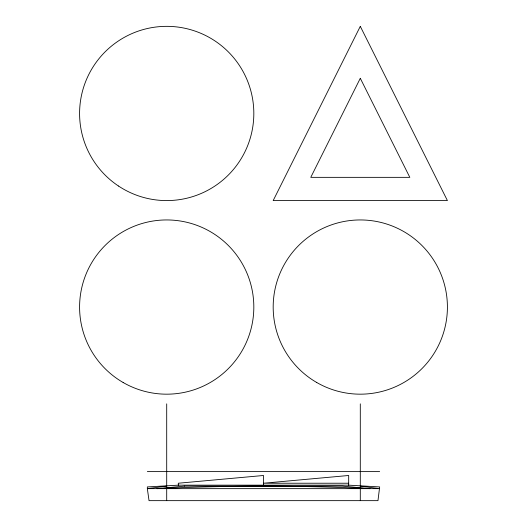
<?xml version="1.0" encoding="UTF-8"?>
<svg xmlns="http://www.w3.org/2000/svg" width="527" height="527" viewBox="0 0 527 527"><rect width="100%" height="100%" fill="white"/><g stroke="black" fill="none" stroke-linecap="round" stroke-linejoin="round"><path stroke-width="0.79" d="M166.703 486.131L147.343 488.648L149.029 500.65L377.971 500.65L379.657 486.928L348.683 485.163L178.317 485.163L147.343 486.928L147.343 488.648L379.657 488.648L360.297 486.131M147.343 471.612L379.657 471.612M348.683 483.226L263.5 483.226L348.683 475.486L348.683 485.604M360.297 403.853L360.297 500.65M263.5 485.604L263.5 475.486L178.317 483.226L178.317 485.604M166.703 403.853L166.703 500.65M360.297 26.35L273.177 200.583L447.41 200.583L360.297 26.35M360.297 78.299L310.765 177.349L409.822 177.349L360.297 78.299M184.608 486.131L157.026 488.648A2315.335 2315.335 0 0 1 369.974 488.648L342.392 486.131L184.608 486.131M316.74 382.503A87.113 87.113 0 0 0 447.41 307.057A87.113 87.113 0 0 0 316.74 231.617A87.113 87.113 0 0 0 316.74 382.503M123.147 382.503A87.113 87.113 0 0 0 253.823 307.057A87.113 87.113 0 0 0 123.147 231.617A87.113 87.113 0 0 0 123.147 382.503M118.496 186.024A87.113 87.113 0 0 0 253.652 118.937A87.113 87.113 0 0 0 127.969 35.434A87.113 87.113 0 0 0 118.496 186.024"/></g></svg>
